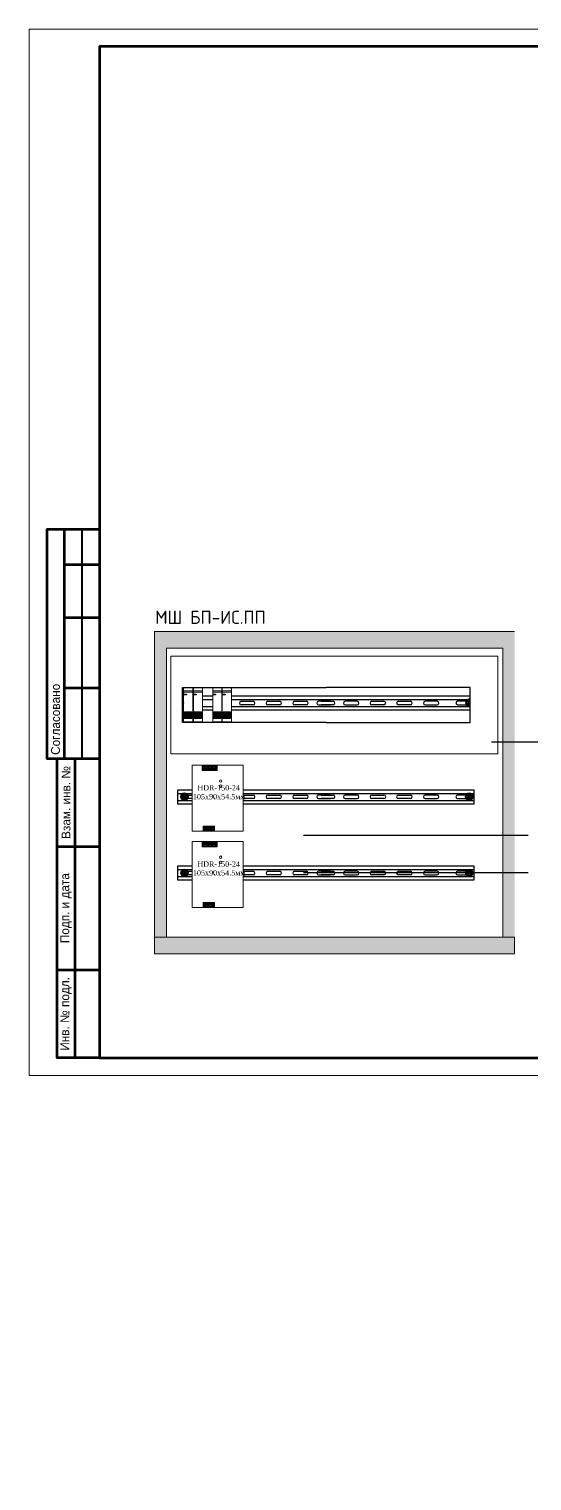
# Model space of a CAD drawing. Header units: millimetres. Extents: x -695119 to 412940, y -249585 to 622758.
# Drawn here: x -495109 to -480843, y 53865 to 95072 of the extents above; entities that cross this region are included whole.
import ezdxf
from ezdxf.enums import TextEntityAlignment as Align

# ---------------------------------------------------------------- set-up
doc = ezdxf.new("R2010")
doc.units = ezdxf.units.MM
doc.layers.add('(АР) Текст', color=7, linetype='Continuous', lineweight=25)
doc.layers.add('__ФОРМАТ', color=7, linetype='Continuous', lineweight=40)
doc.layers.add('Границы листа', color=7, linetype='Continuous', lineweight=0, plot=False)
doc.styles.add('GOST-2.304_Type-B_italic', font='')
doc.styles.add('Mipgost_5', font='', dxfattribs={"height": 250})
doc.styles.get("Standard").update_dxf_attribs({"font": ''})
doc.styles.get('GOST-2.304_Type-B_italic').set_extended_font_data('GOST type B')
doc.styles.get('Mipgost_5').set_extended_font_data('Mipgost')
doc.styles.get('Standard').set_extended_font_data('GOST type B')

# ---------------------------------------------------------------- blocks, each defined once
blk = doc.blocks.new('*U12')
for p, q in [((5, 155), (5, 90)), ((15, 155), (15, 90))]:
    blk.add_line(p, q)
at = {"lineweight": -2}
for p, q in [((10, 155), (10, 90)), ((10, 145), (20, 145)), ((10, 130), (20, 130)), ((10, 110), (20, 110)), ((13, 90), (13, 5)), ((8, 65), (20, 65)), ((8, 30), (20, 30))]:
    blk.add_line(p, q, dxfattribs=at)
blk.add_lwpolyline([(20, 5), (415, 5), (415, 292), (20, 292)], close=True, dxfattribs=at)
for points in [[(20, 155), (5, 155), (5, 90), (8, 90)], [(20, 5), (8, 5), (8, 90), (20, 90)]]:
    blk.add_lwpolyline(points, dxfattribs=at)
at = {"layer": 'Границы листа'}
blk.add_lwpolyline([(420, 0), (0, 0), (0, 297), (420, 297)], close=True, dxfattribs=at)
at = {"lineweight": 30, "style": 'Mipgost_5'}
blk.add_text('Согласовано', height=2.5, rotation=90, dxfattribs=at).set_placement((7.5, 91), align=Align.MIDDLE_LEFT)
for s, p in [('Взам. инв. №', (10.5, 77.5)), ('Подп. и дата', (10.5, 47.5)), ('Инв. № подл.', (10.5, 17.5))]:
    blk.add_text(s, height=2.5, rotation=90, dxfattribs=at).set_placement(p, align=Align.MIDDLE)
at = {"lineweight": 13, "oblique": 10, "flags": 8}
blk.add_attdef('ФОРМАТ', (380.94, 1.12), '', height=3, dxfattribs=at)

msp = doc.modelspace()

# ---------------------------------------------------------------- hatches: boundary and pattern name
at = {"lineweight": 0, "true_color": 0xc7c8ca}
h = msp.add_hatch(color=9, dxfattribs=at)
h.dxf.hatch_style = 1
h.paths.add_polyline_path([(-491549.468, 70254.534), (-491212.534, 70254.534), (-491212.534, 77496.723), (-481665.797, 77496.723), (-481665.797, 69302.754), (-481335.518, 69302.754), (-481335.518, 77970.909), (-491549.468, 77970.909)])
h.paths.add_polyline_path([(-491212.534, 70254.534), (-491549.468, 70254.534), (-491549.468, 69814.077), (-491212.534, 69814.077)], flags=17)
h.paths.add_polyline_path([(-491212.534, 69814.077), (-491549.468, 69814.077), (-491549.468, 69302.754), (-491212.534, 69302.754)], flags=17)
h.paths.add_polyline_path([(-481335.518, 68829.712), (-481335.518, 69302.754), (-491549.468, 69302.754), (-491549.468, 68829.712)])
h.paths.add_polyline_path([(-466702.069, 78000.672), (-463359.044, 78000.672), (-463359.044, 78781.368), (-466702.069, 78781.368)], flags=9)
h.paths.add_polyline_path([(-491666.76, 77985.16), (-488610.229, 77985.16), (-488610.229, 78765.856), (-491666.76, 78765.856)], flags=9)
h.paths.add_polyline_path([(-465548.911, 53865.254), (-463385.627, 53865.254), (-463385.627, 54645.95), (-465548.911, 54645.95)], flags=9)
h.paths.add_polyline_path([(-465548.911, 54440.017), (-463385.627, 54440.017), (-463385.627, 55220.713), (-465548.911, 55220.713)], flags=9)
h.paths.add_polyline_path([(-477384.787, 65145.67), (-476386.219, 65145.67), (-476386.219, 66286.891), (-477384.787, 66286.891)], flags=9)
h.paths.add_polyline_path([(-477361.012, 64218.897), (-476409.994, 64218.897), (-476409.994, 65360.119), (-477361.012, 65360.119)], flags=9)
h.paths.add_polyline_path([(-477361.012, 63299.079), (-476409.994, 63299.079), (-476409.994, 64440.3), (-477361.012, 64440.3)], flags=9)
h.paths.add_polyline_path([(-477313.461, 62372.306), (-476457.545, 62372.306), (-476457.545, 63513.527), (-477313.461, 63513.527)], flags=9)
h.paths.add_polyline_path([(-477479.889, 76273.897), (-476291.117, 76273.897), (-476291.117, 77415.118), (-477479.889, 77415.118)], flags=9)
h.paths.add_polyline_path([(-477479.889, 75347.124), (-476291.117, 75347.124), (-476291.117, 76488.345), (-477479.889, 76488.345)], flags=9)
h.paths.add_polyline_path([(-477503.665, 74420.351), (-476267.342, 74420.351), (-476267.342, 75561.572), (-477503.665, 75561.572)], flags=9)
h.paths.add_polyline_path([(-477479.889, 73493.579), (-476291.117, 73493.579), (-476291.117, 74634.8), (-477479.889, 74634.8)], flags=9)
h.paths.add_polyline_path([(-477479.889, 72566.806), (-476291.117, 72566.806), (-476291.117, 73708.027), (-477479.889, 73708.027)], flags=9)
h.paths.add_polyline_path([(-477432.338, 71640.033), (-476338.668, 71640.033), (-476338.668, 72781.254), (-477432.338, 72781.254)], flags=9)
h.paths.add_polyline_path([(-477479.889, 70713.26), (-476291.117, 70713.26), (-476291.117, 71854.481), (-477479.889, 71854.481)], flags=9)
h.paths.add_polyline_path([(-477361.012, 69779.534), (-476409.994, 69779.534), (-476409.994, 70920.755), (-477361.012, 70920.755)], flags=9)
h.paths.add_polyline_path([(-477361.012, 68852.761), (-476409.994, 68852.761), (-476409.994, 69993.982), (-477361.012, 69993.982)], flags=9)
h.paths.add_polyline_path([(-477361.012, 67925.988), (-476409.994, 67925.988), (-476409.994, 69067.209), (-477361.012, 69067.209)], flags=9)
h.paths.add_polyline_path([(-477361.012, 67006.17), (-476409.994, 67006.17), (-476409.994, 68147.391), (-477361.012, 68147.391)], flags=9)
h.paths.add_polyline_path([(-477361.012, 66079.397), (-476409.994, 66079.397), (-476409.994, 67220.618), (-477361.012, 67220.618)], flags=9)
h.paths.add_polyline_path([(-477856.003, 56426.868), (-473626.126, 56426.868), (-473626.126, 57832.564), (-477856.003, 57832.564)], flags=9)
h.paths.add_polyline_path([(-469622.458, 56548.271), (-465323.515, 56548.271), (-465323.515, 57328.967), (-469622.458, 57328.967)], flags=9)
h.paths.add_polyline_path([(-469798.553, 58423.119), (-467907.95, 58423.119), (-467907.95, 59203.815), (-469798.553, 59203.815)], flags=9)
h.paths.add_polyline_path([(-471474.657, 56003.07), (-468981.649, 56003.07), (-468981.649, 57411.068), (-471474.657, 57411.068)], flags=9)
h.paths.add_polyline_path([(-477170.003, 54080.527), (-473063.676, 54080.527), (-473063.676, 55486.223), (-477170.003, 55486.223)], flags=9)
h.paths.add_polyline_path([(-474545.99, 55773.793), (-472867.865, 55773.793), (-472867.865, 56420.668), (-474545.99, 56420.668)], flags=9)
h.paths.add_polyline_path([(-477881.605, 55773.793), (-476278.48, 55773.793), (-476278.48, 56420.668), (-477881.605, 56420.668)], flags=9)
h.paths.add_polyline_path([(-468262.873, 54487.561), (-467072.133, 54487.561), (-467072.133, 55268.257), (-468262.873, 55268.257)], flags=9)
h.paths.add_polyline_path([(-478315.442, 59185.074), (-472293.444, 59185.074), (-472293.444, 59965.77), (-478315.442, 59965.77)], flags=9)
at = {"lineweight": 15, "true_color": 0xf8d731}
h = msp.add_hatch(color=40, dxfattribs=at)
h.dxf.hatch_style = 1
h.paths.add_polyline_path([(-490500.925, 75678.835), (-490690.547, 75678.835), (-490690.547, 75560.641), (-490500.925, 75560.606)])
h.paths.add_polyline_path([(-490224.421, 75678.835), (-490414.042, 75678.835), (-490414.042, 75560.591), (-490224.421, 75560.556)])
h.paths.add_polyline_path([(-490224.412, 75560.556), (-490690.523, 75560.641), (-490690.547, 75541.493), (-490690.547, 75522.345), (-490224.46, 75522.26)])
h = msp.add_hatch(color=40, dxfattribs=at)
h.dxf.hatch_style = 1
h.paths.add_polyline_path([(-489664.319, 75691.041), (-489675.193, 75691.041), (-489675.193, 75678.835), (-489864.814, 75678.835), (-489864.814, 75521.595), (-489864.814, 75508.318), (-489664.319, 75508.318)], flags=17)
h.paths.add_polyline_path([(-489675.943, 75560.641), (-489675.991, 75522.345), (-489863.419, 75522.345), (-489863.371, 75560.641)], flags=0)
h.paths.add_polyline_path([(-489664.319, 75691.041), (-489675.193, 75691.041), (-489675.193, 75678.835), (-489864.814, 75678.835), (-489864.814, 75521.595), (-489864.814, 75520.845), (-489864.814, 75508.318), (-489664.319, 75508.318)], flags=17)
h = msp.add_hatch(color=40, dxfattribs=at)
h.dxf.hatch_style = 1
h.paths.add_polyline_path([(-489664.319, 75691.041), (-489675.193, 75691.041), (-489675.193, 75678.835), (-489864.814, 75678.835), (-489864.814, 75521.595), (-489864.814, 75508.318), (-489664.319, 75508.318)], flags=17)
h.paths.add_polyline_path([(-489675.943, 75560.641), (-489675.991, 75522.345), (-489863.419, 75522.345), (-489863.371, 75560.641)], flags=0)
h.paths.add_polyline_path([(-489664.319, 75691.041), (-489675.193, 75691.041), (-489675.193, 75678.835), (-489864.814, 75678.835), (-489864.814, 75521.595), (-489864.814, 75520.845), (-489864.814, 75508.318), (-489664.319, 75508.318)], flags=17)
h = msp.add_hatch(color=40, dxfattribs=at)
h.dxf.hatch_style = 1
h.paths.add_polyline_path([(-489675.193, 75678.835), (-489864.814, 75678.835), (-489864.814, 75520.845), (-489675.193, 75520.845)])
h.paths.add_polyline_path([(-489675.943, 75560.641), (-489675.991, 75522.345), (-489863.419, 75522.345), (-489863.371, 75560.641)], flags=0)
h.paths.add_polyline_path([(-489675.943, 75560.641), (-489863.371, 75560.641), (-489863.419, 75522.345), (-489675.991, 75522.345)], flags=16)
h = msp.add_hatch(color=40, dxfattribs=at)
h.dxf.hatch_style = 1
h.paths.add_polyline_path([(-489864.814, 75678.835), (-489864.814, 75520.845), (-489675.193, 75520.845), (-489675.193, 75678.835)])
h.paths.add_polyline_path([(-489675.943, 75560.641), (-489675.991, 75522.345), (-489863.419, 75522.345), (-489863.371, 75560.641)], flags=0)
h.paths.add_polyline_path([(-489863.419, 75522.345), (-489675.991, 75522.345), (-489675.943, 75560.641), (-489863.371, 75560.641)], flags=16)
h = msp.add_hatch(color=40, dxfattribs=at)
h.dxf.hatch_style = 1
h.paths.add_polyline_path([(-489675.943, 75560.641), (-489863.371, 75560.641), (-489863.419, 75522.345), (-489675.991, 75522.345)])
h.paths.add_polyline_path([(-489405.348, 75560.641), (-489592.79, 75560.641), (-489592.837, 75522.345), (-489405.396, 75522.345)])
h = msp.add_hatch(color=40, dxfattribs=at)
h.dxf.hatch_style = 1
h.paths.add_polyline_path([(-489675.991, 75522.345), (-489675.943, 75560.641), (-489863.371, 75560.641), (-489863.419, 75522.345)])
h.paths.add_polyline_path([(-489592.837, 75522.345), (-489405.396, 75522.345), (-489405.348, 75560.641), (-489592.79, 75560.641)])
h = msp.add_hatch(color=40, dxfattribs=at)
h.dxf.hatch_style = 1
h.paths.add_polyline_path([(-489404.562, 75678.835), (-489594.183, 75678.835), (-489594.183, 75522.345), (-489594.183, 75520.845), (-489404.562, 75520.845)])
h.paths.add_polyline_path([(-489405.348, 75560.641), (-489405.396, 75522.345), (-489592.837, 75522.345), (-489592.79, 75560.641)], flags=0)
h.paths.add_polyline_path([(-489405.348, 75560.641), (-489592.79, 75560.641), (-489592.837, 75522.345), (-489405.396, 75522.345)], flags=16)
h = msp.add_hatch(color=40, dxfattribs=at)
h.dxf.hatch_style = 1
h.paths.add_polyline_path([(-489404.562, 75678.835), (-489594.183, 75678.835), (-489594.183, 75522.345), (-489594.183, 75520.845), (-489404.562, 75520.845)])
h.paths.add_polyline_path([(-489405.348, 75560.641), (-489405.396, 75522.345), (-489592.837, 75522.345), (-489592.79, 75560.641)], flags=0)
h.paths.add_polyline_path([(-489405.348, 75560.641), (-489592.79, 75560.641), (-489592.837, 75522.345), (-489405.396, 75522.345)], flags=16)

# ---------------------------------------------------------------- linework, layer by layer
at = {"layer": '(АР) Текст', "color": 7, "lineweight": 15}
for p, q in [((-491549.468, 77970.909), (-491549.468, 69302.754)), ((-491549.468, 77970.909), (-481335.518, 77970.909)), ((-491212.534, 77496.723), (-491212.534, 69302.754)), ((-491212.534, 77496.723), (-481665.797, 77496.723)), ((-481665.797, 69302.754), (-481665.797, 77496.723))]:
    msp.add_line(p, q, dxfattribs=at)
at = {"layer": '(АР) Текст', "color": 7}
for p, q in [((-490756.102, 76145.781), (-490724.952, 76145.781)), ((-490756.102, 76042.557), (-490724.952, 76042.557)), ((-490756.102, 75842.428), (-490724.952, 75842.428)), ((-490724.952, 75964.485), (-490752.083, 75991.616)), ((-490724.952, 75933.954), (-490752.083, 75906.822)), ((-490744.079, 75999.621), (-490724.952, 75980.494)), ((-490724.952, 75917.945), (-490744.079, 75898.818)), ((-490701.667, 75957.239), (-490701.682, 75957.224)), ((-490701.681, 75941.215), (-490701.682, 75941.215)), ((-490693.677, 75949.219), (-490693.677, 75949.219)), ((-490693.677, 75949.219), (-490693.677, 75949.219)), ((-490463.325, 76145.781), (-490448.448, 76145.781)), ((-490463.325, 76042.557), (-490448.448, 76042.557)), ((-490463.325, 75995.593), (-490448.448, 75995.593)), ((-490448.448, 75894.798), (-490463.325, 75894.798)), ((-490463.325, 75842.428), (-490448.448, 75842.428)), ((-490186.821, 76145.781), (-489899.219, 76145.781)), ((-490186.821, 76042.557), (-489899.219, 76042.557)), ((-490186.821, 75842.428), (-489899.219, 75842.428)), ((-489637.593, 76145.781), (-489628.588, 76145.781)), ((-489637.593, 76042.557), (-489628.588, 76042.557)), ((-489637.593, 75994.029), (-489628.588, 75994.029)), ((-489628.588, 75893.234), (-489637.593, 75893.234)), ((-489637.593, 75842.428), (-489628.588, 75842.428)), ((-489366.962, 76145.781), (-482597.122, 76145.781)), ((-489366.962, 76042.557), (-482597.122, 76042.557)), ((-489366.962, 75842.428), (-482597.122, 75842.428)), ((-489094.184, 75994.029), (-488749.282, 75994.029)), ((-488749.282, 75893.234), (-489094.184, 75893.234)), ((-488338.184, 75994.029), (-487993.282, 75994.029)), ((-487993.282, 75893.234), (-488338.184, 75893.234)), ((-487582.184, 75994.029), (-487237.282, 75994.029)), ((-487237.282, 75893.234), (-487582.184, 75893.234)), ((-486554.924, 75994.029), (-486899.826, 75994.029)), ((-486899.826, 75893.234), (-486554.924, 75893.234)), ((-486826.184, 75994.029), (-486481.282, 75994.029)), ((-486481.282, 75893.234), (-486826.184, 75893.234)), ((-485798.924, 75994.029), (-486143.826, 75994.029)), ((-486143.826, 75893.234), (-485798.924, 75893.234)), ((-485387.826, 75994.029), (-485042.924, 75994.029)), ((-485042.924, 75893.234), (-485387.826, 75893.234)), ((-484631.826, 75994.029), (-484286.924, 75994.029)), ((-484286.924, 75893.234), (-484631.826, 75893.234)), ((-483530.924, 75994.029), (-483875.826, 75994.029)), ((-483875.826, 75893.234), (-483530.924, 75893.234)), ((-482607.543, 75995.593), (-482952.445, 75995.593)), ((-482952.445, 75894.798), (-482607.543, 75894.798)), ((-482630.271, 75949.219), (-482672.668, 75991.616)), ((-482630.271, 75949.219), (-482672.668, 75906.822)), ((-482664.664, 75999.621), (-482622.267, 75957.224)), ((-482622.267, 75941.215), (-482664.664, 75898.818)), ((-482597.122, 75982.368), (-482622.267, 75957.224)), ((-482597.122, 75916.071), (-482622.267, 75941.215)), ((-482597.122, 75966.36), (-482614.263, 75949.219)), ((-482614.263, 75949.219), (-482597.122, 75932.079)), ((-490889, 75739.204), (-490889, 75739.271)), ((-490724.952, 75739.204), (-490756.102, 75739.204)), ((-490448.448, 75739.204), (-490463.325, 75739.204)), ((-489899.219, 75739.204), (-490186.821, 75739.204)), ((-489628.588, 75739.204), (-489637.593, 75739.204)), ((-482597.122, 75739.204), (-489366.962, 75739.204)), ((-482492.108, 75739.229), (-482492.108, 75739.204)), ((-481992.953, 74842.481), (-478875.599, 74842.481)), ((-490889, 73076.87), (-490889, 73483.446)), ((-490889, 73483.446), (-490481.756, 73483.446)), ((-490889, 73380.223), (-490481.756, 73380.223)), ((-489038.812, 73483.446), (-482492.108, 73483.446)), ((-489038.812, 73380.223), (-482492.108, 73380.223)), ((-482492.108, 73483.446), (-482492.108, 73076.87)), ((-490889, 73180.093), (-490481.756, 73180.093)), ((-490481.756, 73076.87), (-490889, 73076.87)), ((-490709.686, 73286.885), (-490752.083, 73329.282)), ((-490709.686, 73286.885), (-490752.083, 73244.488)), ((-490744.079, 73337.286), (-490701.682, 73294.889)), ((-490701.682, 73278.881), (-490744.079, 73236.484)), ((-490719.931, 73333.258), (-490481.756, 73333.258)), ((-490481.756, 73232.464), (-490719.931, 73232.464)), ((-490659.285, 73337.286), (-490701.682, 73294.889)), ((-490659.285, 73236.484), (-490701.682, 73278.881)), ((-490651.28, 73329.282), (-490693.677, 73286.885)), ((-490693.677, 73286.885), (-490651.28, 73244.488)), ((-489842.455, 73230.9), (-489850.184, 73230.9)), ((-489726.284, 73331.694), (-489723.528, 73331.694)), ((-489038.812, 73331.694), (-488749.282, 73331.694)), ((-488749.282, 73230.9), (-489038.812, 73230.9)), ((-489038.812, 73180.093), (-482492.108, 73180.093)), ((-482492.108, 73076.87), (-489038.812, 73076.87)), ((-488338.184, 73331.694), (-487993.282, 73331.694)), ((-487993.282, 73230.9), (-488338.184, 73230.9)), ((-487582.184, 73331.694), (-487237.282, 73331.694)), ((-487237.282, 73230.9), (-487582.184, 73230.9)), ((-486554.924, 73331.694), (-486899.826, 73331.694)), ((-486899.826, 73230.9), (-486554.924, 73230.9)), ((-486826.184, 73331.694), (-486481.282, 73331.694)), ((-486481.282, 73230.9), (-486826.184, 73230.9)), ((-485798.924, 73331.694), (-486143.826, 73331.694)), ((-486143.826, 73230.9), (-485798.924, 73230.9)), ((-485387.826, 73331.694), (-485042.924, 73331.694)), ((-485042.924, 73230.9), (-485387.826, 73230.9)), ((-484631.826, 73331.694), (-484286.924, 73331.694)), ((-484286.924, 73230.9), (-484631.826, 73230.9)), ((-483530.924, 73331.694), (-483875.826, 73331.694)), ((-483875.826, 73230.9), (-483530.924, 73230.9)), ((-482607.543, 73333.258), (-482952.445, 73333.258)), ((-482952.445, 73232.464), (-482607.543, 73232.464)), ((-482630.271, 73286.885), (-482672.668, 73329.282)), ((-482630.271, 73286.885), (-482672.668, 73244.488)), ((-482664.664, 73337.286), (-482622.267, 73294.889)), ((-482622.267, 73278.881), (-482664.664, 73236.484)), ((-482579.87, 73337.286), (-482622.267, 73294.889)), ((-482579.87, 73236.484), (-482622.267, 73278.881)), ((-482571.866, 73329.282), (-482614.263, 73286.885)), ((-482614.263, 73286.885), (-482571.866, 73244.488)), ((-490889, 70913.193), (-490889, 71319.769)), ((-490889, 71319.769), (-490481.756, 71319.769)), ((-489038.812, 71319.769), (-482492.108, 71319.769)), ((-482492.108, 71319.769), (-482492.108, 70913.193)), ((-490889, 71216.546), (-490481.756, 71216.546)), ((-490889, 71016.417), (-490481.756, 71016.417)), ((-490481.756, 70913.193), (-490889, 70913.193)), ((-490709.686, 71123.208), (-490752.083, 71165.605)), ((-490709.686, 71123.208), (-490752.083, 71080.811)), ((-490744.079, 71173.609), (-490701.682, 71131.212)), ((-490701.682, 71115.204), (-490744.079, 71072.807)), ((-490719.931, 71169.581), (-490481.756, 71169.581)), ((-490481.756, 71068.787), (-490719.931, 71068.787)), ((-490659.285, 71173.609), (-490701.682, 71131.212)), ((-490659.285, 71072.807), (-490701.682, 71115.204)), ((-490651.28, 71165.605), (-490693.677, 71123.208)), ((-490693.677, 71123.208), (-490651.28, 71080.811)), ((-489842.455, 71067.223), (-489850.184, 71067.223)), ((-489726.284, 71168.017), (-489723.528, 71168.017)), ((-489038.812, 71216.546), (-482492.108, 71216.546)), ((-489038.812, 71168.017), (-488749.282, 71168.017)), ((-488749.282, 71067.223), (-489038.812, 71067.223)), ((-489038.812, 71016.417), (-482492.108, 71016.417)), ((-482492.108, 70913.193), (-489038.812, 70913.193)), ((-488338.184, 71168.017), (-487993.282, 71168.017)), ((-487993.282, 71067.223), (-488338.184, 71067.223)), ((-487582.184, 71168.017), (-487237.282, 71168.017)), ((-487237.282, 71067.223), (-487582.184, 71067.223)), ((-486554.924, 71168.017), (-486899.826, 71168.017)), ((-486899.826, 71067.223), (-486554.924, 71067.223)), ((-486826.184, 71168.017), (-486481.282, 71168.017)), ((-486481.282, 71067.223), (-486826.184, 71067.223)), ((-485798.924, 71168.017), (-486143.826, 71168.017)), ((-486143.826, 71067.223), (-485798.924, 71067.223)), ((-485387.826, 71168.017), (-485042.924, 71168.017)), ((-485042.924, 71067.223), (-485387.826, 71067.223)), ((-484631.826, 71168.017), (-484286.924, 71168.017)), ((-484286.924, 71067.223), (-484631.826, 71067.223)), ((-483530.924, 71168.017), (-483875.826, 71168.017)), ((-483875.826, 71067.223), (-483530.924, 71067.223)), ((-482607.543, 71169.581), (-482952.445, 71169.581)), ((-482952.445, 71068.787), (-482607.543, 71068.787)), ((-482630.271, 71123.208), (-482672.668, 71165.605)), ((-482630.271, 71123.208), (-482672.668, 71080.811)), ((-482664.664, 71173.609), (-482622.267, 71131.212)), ((-482622.267, 71115.204), (-482664.664, 71072.807)), ((-482579.87, 71173.609), (-482622.267, 71131.212)), ((-482579.87, 71072.807), (-482622.267, 71115.204)), ((-482571.866, 71165.605), (-482614.263, 71123.208)), ((-482614.263, 71123.208), (-482571.866, 71080.811))]:
    msp.add_line(p, q, dxfattribs=at)
at = {"layer": '(АР) Текст', "color": 7, "lineweight": 15}
for points in [[(-491084.237, 77274.893), (-481810.738, 77274.893), (-481810.738, 74505.393), (-491084.237, 74505.393)], [(-490756.102, 76383.018), (-482597.122, 76383.018), (-482597.122, 75386.972), (-490756.102, 75386.972)], [(-481335.518, 69302.754), (-491549.468, 69302.754), (-491549.468, 68829.712), (-481335.518, 68829.712)]]:
    msp.add_lwpolyline(points, close=True, dxfattribs=at)
at = {"layer": '(АР) Текст', "color": 7}
for points in [[(-486676.612, 75386.972), (-490756.102, 75386.972), (-490756.102, 76383.018), (-486676.612, 76383.018)], [(-486676.612, 75386.972), (-482597.122, 75386.972), (-482597.122, 76383.018), (-486676.612, 76383.018)], [(-480945.647, 72181.082), (-487327.397, 72181.082)], [(-480945.647, 71128.325), (-487327.397, 71128.325)]]:
    msp.add_lwpolyline(points, dxfattribs=at)
for centre, radius in [((-490701.682, 73286.885), 104.304), ((-490701.682, 73286.885), 88.668), ((-490701.682, 73286.885), 65.862), ((-482622.267, 73286.885), 104.304), ((-482622.267, 73286.885), 88.668), ((-482622.267, 73286.885), 65.862), ((-490701.682, 71123.208), 104.304), ((-490701.682, 71123.208), 88.668), ((-490701.682, 71123.208), 65.862), ((-482622.267, 71123.208), 104.304), ((-482622.267, 71123.208), 88.668), ((-482622.267, 71123.208), 65.862)]:
    msp.add_circle(centre, radius, dxfattribs=at)
for centre, radius, start, end in [((-490701.682, 75949.219), 104.304, 102.8911247, 121.4498255), ((-490701.682, 75949.219), 88.668, 105.2148764, 127.8615684), ((-490701.682, 75949.219), 65.862, 110.6903221, 145.719079), ((-490717.235, 75945.195), 50.469, 98.7949914, 140.364741), ((-490717.235, 75945.195), 50.469, 219.635259, 261.2050086), ((-490701.682, 75949.219), 65.862, 214.280921, 249.3096779), ((-490701.682, 75949.219), 88.668, 232.1384316, 254.7851236), ((-490701.682, 75949.219), 104.304, 238.5501745, 257.1088753), ((-490377.725, 75945.195), 50.469, 0.0856781, 0.1126524), ((-489847.488, 75943.631), 50.469, 180.1342383, 180.1343038), ((-489507.978, 75943.631), 50.469, 266.9378614, 266.9379437), ((-489091.488, 75943.631), 50.469, 93.0621386, 273.0621386), ((-488751.978, 75943.631), 50.469, 266.9378614, 86.9378614), ((-488335.488, 75943.631), 50.469, 93.0621386, 273.0621386), ((-487995.978, 75943.631), 50.469, 266.9378614, 86.9378614), ((-487579.488, 75943.631), 50.469, 93.0621386, 273.0621386), ((-487239.978, 75943.631), 50.469, 266.9378614, 86.9378614), ((-486897.13, 75943.631), 50.469, 93.0621386, 273.0621386), ((-486483.978, 75943.631), 50.469, 266.9378614, 86.9378614), ((-486141.13, 75943.631), 50.469, 93.0621386, 273.0621386), ((-485801.62, 75943.631), 50.469, 266.9378614, 86.9378614), ((-485385.13, 75943.631), 50.469, 93.0621386, 273.0621386), ((-485042.924, 75943.631), 50.397, 270, 90), ((-484631.826, 75943.631), 50.397, 90, 270), ((-484289.62, 75943.631), 50.469, 266.9378614, 86.9378614), ((-483873.13, 75943.631), 50.469, 93.0621386, 273.0621386), ((-483533.62, 75943.631), 50.469, 266.9378614, 86.9378614), ((-482949.749, 75945.195), 50.469, 93.0621386, 273.0621386), ((-482622.267, 75949.219), 104.304, 76.0502941, 283.9497059), ((-482622.267, 75949.219), 88.668, 73.526035, 286.473965), ((-482622.267, 75949.219), 65.862, 67.5562014, 292.4437986), ((-482610.239, 75945.195), 50.469, 266.9378614, 285.0635319), ((-482610.239, 75945.195), 50.469, 74.9364681, 86.9378614), ((-490717.235, 73282.861), 50.469, 93.0621386, 273.0621386), ((-490377.725, 73282.861), 50.469, 328.3668908, 343.2489769), ((-489847.488, 73281.297), 50.469, 147.4533966, 156.4550008), ((-489507.978, 73281.297), 50.469, 37.1236855, 40.0504197), ((-489091.488, 73281.297), 50.469, 209.5701196, 222.1883526), ((-488751.978, 73281.297), 50.469, 266.9378614, 86.9378614), ((-488335.488, 73281.297), 50.469, 93.0621386, 273.0621386), ((-487995.978, 73281.297), 50.469, 266.9378614, 86.9378614), ((-487579.488, 73281.297), 50.469, 93.0621386, 273.0621386), ((-487239.978, 73281.297), 50.469, 266.9378614, 86.9378614), ((-486897.13, 73281.297), 50.469, 93.0621386, 273.0621386), ((-486483.978, 73281.297), 50.469, 266.9378614, 86.9378614), ((-486141.13, 73281.297), 50.469, 93.0621386, 273.0621386), ((-485801.62, 73281.297), 50.469, 266.9378614, 86.9378614), ((-485385.13, 73281.297), 50.469, 93.0621386, 273.0621386), ((-485042.924, 73281.297), 50.397, 270, 90), ((-484631.826, 73281.297), 50.397, 90, 270), ((-484289.62, 73281.297), 50.469, 266.9378614, 86.9378614), ((-483873.13, 73281.297), 50.469, 93.0621386, 273.0621386), ((-483533.62, 73281.297), 50.469, 266.9378614, 86.9378614), ((-482949.749, 73282.861), 50.469, 93.0621386, 273.0621386), ((-482610.239, 73282.861), 50.469, 266.9378614, 86.9378614), ((-490717.235, 71119.184), 50.469, 93.0621386, 273.0621386), ((-490377.725, 71119.184), 50.469, 328.3668908, 343.2489769), ((-489847.488, 71117.62), 50.469, 147.4533966, 156.4550008), ((-489507.978, 71117.62), 50.469, 37.1236855, 40.0504197), ((-489091.488, 71117.62), 50.469, 209.5701196, 222.1883526), ((-488751.978, 71117.62), 50.469, 266.9378614, 86.9378614), ((-488335.488, 71117.62), 50.469, 93.0621386, 273.0621386), ((-487995.978, 71117.62), 50.469, 266.9378614, 86.9378614), ((-487579.488, 71117.62), 50.469, 93.0621386, 273.0621386), ((-487239.978, 71117.62), 50.469, 266.9378614, 86.9378614), ((-486897.13, 71117.62), 50.469, 93.0621386, 273.0621386), ((-486483.978, 71117.62), 50.469, 266.9378614, 86.9378614), ((-486141.13, 71117.62), 50.469, 93.0621386, 273.0621386), ((-485801.62, 71117.62), 50.469, 266.9378614, 86.9378614), ((-485385.13, 71117.62), 50.469, 93.0621386, 273.0621386), ((-485042.924, 71117.62), 50.397, 270, 90), ((-484631.826, 71117.62), 50.397, 90, 270), ((-484289.62, 71117.62), 50.469, 266.9378614, 86.9378614), ((-483873.13, 71117.62), 50.469, 93.0621386, 273.0621386), ((-483533.62, 71117.62), 50.469, 266.9378614, 86.9378614), ((-482949.749, 71119.184), 50.469, 93.0621386, 273.0621386), ((-482610.239, 71119.184), 50.469, 266.9378614, 86.9378614)]:
    msp.add_arc(centre, radius, start, end, dxfattribs=at)
at = {"color": 0, "lineweight": 5}
for p, q in [((-490724.952, 76370.641), (-490463.325, 76370.641)), ((-490724.952, 75409.216), (-490724.952, 76370.641)), ((-490724.952, 76370.641), (-490463.325, 76370.641)), ((-490724.952, 75409.216), (-490724.952, 76370.641)), ((-490724.952, 76370.641), (-490463.325, 76370.641)), ((-490724.952, 75409.216), (-490724.952, 76370.641)), ((-490724.952, 76294.091), (-490463.325, 76294.091)), ((-490724.952, 76255.832), (-490724.952, 76294.091)), ((-490724.952, 76294.091), (-490463.325, 76294.091)), ((-490724.952, 76255.832), (-490724.952, 76294.091)), ((-490724.952, 76294.091), (-490463.325, 76294.091)), ((-490724.952, 76255.832), (-490724.952, 76294.091)), ((-490463.325, 76255.832), (-490724.952, 76255.832)), ((-490463.325, 76255.832), (-490724.952, 76255.832)), ((-490463.325, 76255.832), (-490724.952, 76255.832)), ((-490463.325, 76370.641), (-490463.325, 75409.216)), ((-490463.325, 76370.641), (-490463.325, 75560.641)), ((-490463.325, 76370.641), (-490463.325, 75560.641)), ((-490463.325, 76294.091), (-490463.325, 76255.832)), ((-490463.325, 76294.091), (-490463.325, 76255.832)), ((-490463.325, 76294.091), (-490463.325, 76255.832)), ((-490448.448, 76370.641), (-490186.821, 76370.641)), ((-490448.448, 75409.216), (-490448.448, 76370.641)), ((-490448.448, 76370.641), (-490186.821, 76370.641)), ((-490448.448, 75560.641), (-490448.448, 76370.641)), ((-490448.448, 76370.641), (-490186.821, 76370.641)), ((-490448.448, 75560.641), (-490448.448, 76370.641)), ((-490448.448, 76294.091), (-490186.821, 76294.091)), ((-490448.448, 76255.832), (-490448.448, 76294.091)), ((-490448.448, 76294.091), (-490186.821, 76294.091)), ((-490448.448, 76255.832), (-490448.448, 76294.091)), ((-490448.448, 76294.091), (-490186.821, 76294.091)), ((-490448.448, 76255.832), (-490448.448, 76294.091)), ((-490186.821, 76255.832), (-490448.448, 76255.832)), ((-490186.821, 76255.832), (-490448.448, 76255.832)), ((-490186.821, 76255.832), (-490448.448, 76255.832)), ((-490186.821, 76370.641), (-490186.821, 75409.216)), ((-490186.821, 76370.641), (-490186.821, 75560.641)), ((-490186.821, 76370.641), (-490186.821, 75560.641)), ((-490186.821, 76294.091), (-490186.821, 76255.832)), ((-490186.821, 76294.091), (-490186.821, 76255.832)), ((-490186.821, 76294.091), (-490186.821, 76255.832)), ((-489899.219, 76370.641), (-489637.593, 76370.641)), ((-489899.219, 75522.345), (-489899.219, 76370.641)), ((-489899.219, 76370.641), (-489637.593, 76370.641)), ((-489899.219, 75522.345), (-489899.219, 76370.641)), ((-489899.219, 76294.091), (-489637.593, 76294.091)), ((-489899.219, 76255.832), (-489899.219, 76294.091)), ((-489899.219, 76294.091), (-489637.593, 76294.091)), ((-489899.219, 76255.832), (-489899.219, 76294.091)), ((-489637.593, 76255.832), (-489899.219, 76255.832)), ((-489637.593, 76255.832), (-489899.219, 76255.832)), ((-489637.593, 76370.641), (-489637.593, 75409.216)), ((-489637.593, 76370.641), (-489637.593, 75409.216)), ((-489637.593, 76294.091), (-489637.593, 76255.832)), ((-489637.593, 76294.091), (-489637.593, 76255.832)), ((-489628.588, 76370.641), (-489366.962, 76370.641)), ((-489628.588, 75522.345), (-489628.588, 76370.641)), ((-489628.588, 76370.641), (-489366.962, 76370.641)), ((-489628.588, 75522.345), (-489628.588, 76370.641)), ((-489628.588, 76294.091), (-489366.962, 76294.091)), ((-489628.588, 76255.832), (-489628.588, 76294.091)), ((-489628.588, 76294.091), (-489366.962, 76294.091)), ((-489628.588, 76255.832), (-489628.588, 76294.091)), ((-489366.962, 76255.832), (-489628.588, 76255.832)), ((-489366.962, 76255.832), (-489628.588, 76255.832)), ((-489366.962, 76370.641), (-489366.962, 75409.216)), ((-489366.962, 76370.641), (-489366.962, 75409.216)), ((-489366.962, 76294.091), (-489366.962, 76255.832)), ((-489366.962, 76294.091), (-489366.962, 76255.832)), ((-490463.325, 75409.216), (-490724.952, 75409.216)), ((-490463.325, 75409.216), (-490724.952, 75409.216)), ((-490463.325, 75409.216), (-490724.952, 75409.216)), ((-490703.099, 75691.041), (-490490.052, 75691.041)), ((-490703.099, 75508.318), (-490703.099, 75691.041)), ((-490703.099, 75691.041), (-490490.052, 75691.041)), ((-490703.099, 75508.318), (-490703.099, 75691.041)), ((-490703.099, 75691.041), (-490490.052, 75691.041)), ((-490703.099, 75508.318), (-490703.099, 75691.041)), ((-490490.052, 75508.318), (-490703.099, 75508.318)), ((-490490.052, 75508.318), (-490703.099, 75508.318)), ((-490490.052, 75508.318), (-490703.099, 75508.318)), ((-490690.547, 75678.835), (-490690.547, 75691.041)), ((-490690.547, 75678.835), (-490690.547, 75691.041)), ((-490690.547, 75678.835), (-490690.547, 75691.041)), ((-490690.547, 75678.835), (-490500.925, 75678.835)), ((-490690.547, 75520.845), (-490690.547, 75678.835)), ((-490690.547, 75678.835), (-490500.925, 75678.835)), ((-490690.547, 75520.845), (-490690.547, 75678.835)), ((-490690.547, 75678.835), (-490500.925, 75678.835)), ((-490690.547, 75520.845), (-490690.547, 75678.835)), ((-490500.925, 75520.845), (-490690.547, 75520.845)), ((-490690.547, 75520.845), (-490690.547, 75508.318)), ((-490500.925, 75520.845), (-490690.547, 75520.845)), ((-490690.547, 75520.845), (-490690.547, 75508.318)), ((-490500.925, 75520.845), (-490690.547, 75520.845)), ((-490690.547, 75520.845), (-490690.547, 75508.318)), ((-490500.925, 75678.835), (-490500.925, 75691.041)), ((-490500.925, 75678.835), (-490500.925, 75691.041)), ((-490500.925, 75678.835), (-490500.925, 75691.041)), ((-490500.925, 75678.835), (-490500.925, 75520.845)), ((-490500.925, 75678.835), (-490500.925, 75560.641)), ((-490500.925, 75678.835), (-490500.925, 75560.641)), ((-490500.925, 75522.345), (-490500.925, 75520.845)), ((-490500.925, 75522.345), (-490500.925, 75520.845)), ((-490500.925, 75520.845), (-490500.925, 75508.318)), ((-490500.925, 75520.845), (-490500.925, 75508.318)), ((-490500.925, 75520.845), (-490500.925, 75508.318)), ((-490490.052, 75691.041), (-490490.052, 75508.318)), ((-490490.052, 75691.041), (-490490.052, 75560.641)), ((-490490.052, 75691.041), (-490490.052, 75560.641)), ((-490490.052, 75522.345), (-490490.052, 75508.318)), ((-490490.052, 75522.345), (-490490.052, 75508.318)), ((-490463.325, 75522.345), (-490463.325, 75409.216)), ((-490463.325, 75522.345), (-490463.325, 75409.216)), ((-490448.448, 75409.216), (-490448.448, 75522.345)), ((-490448.448, 75409.216), (-490448.448, 75522.345)), ((-490186.821, 75409.216), (-490448.448, 75409.216)), ((-490186.821, 75409.216), (-490448.448, 75409.216)), ((-490186.821, 75409.216), (-490448.448, 75409.216)), ((-490426.595, 75691.041), (-490213.547, 75691.041)), ((-490426.595, 75508.318), (-490426.595, 75691.041)), ((-490426.595, 75691.041), (-490213.547, 75691.041)), ((-490426.595, 75560.641), (-490426.595, 75691.041)), ((-490426.595, 75691.041), (-490213.547, 75691.041)), ((-490426.595, 75560.641), (-490426.595, 75691.041)), ((-490426.595, 75508.318), (-490426.595, 75522.345)), ((-490426.595, 75508.318), (-490426.595, 75522.345)), ((-490213.547, 75508.318), (-490426.595, 75508.318)), ((-490213.547, 75508.318), (-490426.595, 75508.318)), ((-490213.547, 75508.318), (-490426.595, 75508.318)), ((-490414.042, 75678.835), (-490414.042, 75691.041)), ((-490414.042, 75678.835), (-490414.042, 75691.041)), ((-490414.042, 75678.835), (-490414.042, 75691.041)), ((-490414.042, 75678.835), (-490224.421, 75678.835)), ((-490414.042, 75520.845), (-490414.042, 75678.835)), ((-490414.042, 75678.835), (-490224.421, 75678.835)), ((-490414.042, 75560.641), (-490414.042, 75678.835)), ((-490414.042, 75678.835), (-490224.421, 75678.835)), ((-490414.042, 75560.641), (-490414.042, 75678.835)), ((-490414.042, 75520.845), (-490414.042, 75522.345)), ((-490414.042, 75520.845), (-490414.042, 75522.345)), ((-490224.421, 75520.845), (-490414.042, 75520.845)), ((-490414.042, 75520.845), (-490414.042, 75508.318)), ((-490224.421, 75520.845), (-490414.042, 75520.845)), ((-490414.042, 75520.845), (-490414.042, 75508.318)), ((-490224.421, 75520.845), (-490414.042, 75520.845)), ((-490414.042, 75520.845), (-490414.042, 75508.318)), ((-490224.421, 75678.835), (-490224.421, 75691.041)), ((-490224.421, 75678.835), (-490224.421, 75691.041)), ((-490224.421, 75678.835), (-490224.421, 75691.041)), ((-490224.421, 75678.835), (-490224.421, 75520.845)), ((-490224.421, 75678.835), (-490224.421, 75560.641)), ((-490224.421, 75678.835), (-490224.421, 75560.641)), ((-490224.421, 75522.345), (-490224.421, 75520.845)), ((-490224.421, 75522.345), (-490224.421, 75520.845)), ((-490224.421, 75520.845), (-490224.421, 75508.318)), ((-490224.421, 75520.845), (-490224.421, 75508.318)), ((-490224.421, 75520.845), (-490224.421, 75508.318)), ((-490213.547, 75691.041), (-490213.547, 75508.318)), ((-490213.547, 75691.041), (-490213.547, 75560.641)), ((-490213.547, 75691.041), (-490213.547, 75560.641)), ((-490213.547, 75522.345), (-490213.547, 75508.318)), ((-490213.547, 75522.345), (-490213.547, 75508.318)), ((-490213.544, 75522.345), (-490213.544, 75560.604)), ((-490186.821, 75522.345), (-490186.821, 75560.604)), ((-490186.821, 75522.345), (-490186.821, 75409.216)), ((-490186.821, 75522.345), (-490186.821, 75409.216)), ((-489899.219, 75409.216), (-489899.219, 75522.345)), ((-489899.219, 75409.216), (-489899.219, 75522.345)), ((-489637.593, 75409.216), (-489899.219, 75409.216)), ((-489637.593, 75409.216), (-489899.219, 75409.216)), ((-489877.367, 75691.041), (-489664.319, 75691.041)), ((-489877.367, 75522.345), (-489877.367, 75691.041)), ((-489877.367, 75691.041), (-489664.319, 75691.041)), ((-489877.367, 75522.345), (-489877.367, 75691.041)), ((-489877.367, 75508.318), (-489877.367, 75522.345)), ((-489877.367, 75508.318), (-489877.367, 75522.345)), ((-489664.319, 75508.318), (-489877.367, 75508.318)), ((-489664.319, 75508.318), (-489877.367, 75508.318)), ((-489864.814, 75678.835), (-489864.814, 75691.041)), ((-489864.814, 75678.835), (-489864.814, 75691.041)), ((-489864.814, 75678.835), (-489675.193, 75678.835)), ((-489864.814, 75521.595), (-489864.814, 75678.835)), ((-489864.814, 75678.835), (-489675.193, 75678.835)), ((-489864.814, 75521.595), (-489864.814, 75678.835)), ((-489864.814, 75520.845), (-489864.814, 75522.345)), ((-489864.814, 75520.845), (-489864.814, 75522.345)), ((-489675.193, 75520.845), (-489864.814, 75520.845)), ((-489864.814, 75520.845), (-489864.814, 75508.318)), ((-489675.193, 75520.845), (-489864.814, 75520.845)), ((-489864.814, 75520.845), (-489864.814, 75508.318)), ((-489675.193, 75678.835), (-489675.193, 75691.041)), ((-489675.193, 75678.835), (-489675.193, 75691.041)), ((-489675.193, 75678.835), (-489675.193, 75520.845)), ((-489675.193, 75678.835), (-489675.193, 75520.845)), ((-489675.193, 75520.845), (-489675.193, 75508.318)), ((-489675.193, 75520.845), (-489675.193, 75508.318)), ((-489664.319, 75691.041), (-489664.319, 75508.318)), ((-489664.319, 75691.041), (-489664.319, 75508.318)), ((-489628.588, 75409.216), (-489628.588, 75522.345)), ((-489628.588, 75409.216), (-489628.588, 75522.345)), ((-489366.962, 75409.216), (-489628.588, 75409.216)), ((-489366.962, 75409.216), (-489628.588, 75409.216)), ((-489606.736, 75691.041), (-489393.688, 75691.041)), ((-489606.736, 75522.345), (-489606.736, 75691.041)), ((-489606.736, 75691.041), (-489393.688, 75691.041)), ((-489606.736, 75522.345), (-489606.736, 75691.041)), ((-489606.736, 75508.318), (-489606.736, 75522.345)), ((-489606.736, 75508.318), (-489606.736, 75522.345)), ((-489393.688, 75508.318), (-489606.736, 75508.318)), ((-489393.688, 75508.318), (-489606.736, 75508.318)), ((-489594.183, 75678.835), (-489594.183, 75691.041)), ((-489594.183, 75678.835), (-489594.183, 75691.041)), ((-489594.183, 75678.835), (-489404.562, 75678.835)), ((-489594.183, 75522.345), (-489594.183, 75678.835)), ((-489594.183, 75678.835), (-489404.562, 75678.835)), ((-489594.183, 75522.345), (-489594.183, 75678.835)), ((-489594.183, 75520.845), (-489594.183, 75522.345)), ((-489594.183, 75520.845), (-489594.183, 75522.345)), ((-489404.562, 75520.845), (-489594.183, 75520.845)), ((-489594.183, 75520.845), (-489594.183, 75508.318)), ((-489404.562, 75520.845), (-489594.183, 75520.845)), ((-489594.183, 75520.845), (-489594.183, 75508.318)), ((-489404.562, 75678.835), (-489404.562, 75691.041)), ((-489404.562, 75678.835), (-489404.562, 75691.041)), ((-489404.562, 75678.835), (-489404.562, 75520.845)), ((-489404.562, 75678.835), (-489404.562, 75520.845)), ((-489404.562, 75520.845), (-489404.562, 75508.318)), ((-489404.562, 75520.845), (-489404.562, 75508.318)), ((-489393.688, 75691.041), (-489393.688, 75508.318)), ((-489393.688, 75691.041), (-489393.688, 75508.318))]:
    msp.add_line(p, q, dxfattribs=at)
at = {"color": 92, "lineweight": 5, "true_color": 0x00b700}
for p, q in [((-490711.998, 76194.474), (-490646.047, 76194.474)), ((-490711.998, 76172.791), (-490711.998, 76194.474)), ((-490646.047, 76172.791), (-490711.998, 76172.791)), ((-490646.047, 76194.474), (-490646.047, 76172.791)), ((-490435.494, 76194.474), (-490369.543, 76194.474)), ((-490435.494, 76172.791), (-490435.494, 76194.474)), ((-490369.543, 76172.791), (-490435.494, 76172.791)), ((-490369.543, 76194.474), (-490369.543, 76172.791))]:
    msp.add_line(p, q, dxfattribs=at)
at = {"color": 240, "lineweight": 30, "true_color": 0xed1f24}
for p, q in [((-490711.998, 76194.474), (-490646.047, 76194.474)), ((-490711.998, 76172.791), (-490711.998, 76194.474)), ((-490711.998, 76194.474), (-490646.047, 76194.474)), ((-490711.998, 76172.791), (-490711.998, 76194.474)), ((-490646.047, 76172.791), (-490711.998, 76172.791)), ((-490646.047, 76172.791), (-490711.998, 76172.791)), ((-490646.047, 76194.474), (-490646.047, 76172.791)), ((-490646.047, 76194.474), (-490646.047, 76172.791)), ((-490435.494, 76194.474), (-490369.543, 76194.474)), ((-490435.494, 76172.791), (-490435.494, 76194.474)), ((-490435.494, 76194.474), (-490369.543, 76194.474)), ((-490435.494, 76172.791), (-490435.494, 76194.474)), ((-490369.543, 76172.791), (-490435.494, 76172.791)), ((-490369.543, 76172.791), (-490435.494, 76172.791)), ((-490369.543, 76194.474), (-490369.543, 76172.791)), ((-490369.543, 76194.474), (-490369.543, 76172.791)), ((-489886.265, 76194.474), (-489820.315, 76194.474)), ((-489886.265, 76172.791), (-489886.265, 76194.474)), ((-489886.265, 76194.474), (-489820.315, 76194.474)), ((-489886.265, 76172.791), (-489886.265, 76194.474)), ((-489820.315, 76172.791), (-489886.265, 76172.791)), ((-489820.315, 76172.791), (-489886.265, 76172.791)), ((-489820.315, 76194.474), (-489820.315, 76172.791)), ((-489820.315, 76194.474), (-489820.315, 76172.791)), ((-489615.634, 76194.474), (-489549.684, 76194.474)), ((-489615.634, 76172.791), (-489615.634, 76194.474)), ((-489615.634, 76194.474), (-489549.684, 76194.474)), ((-489615.634, 76172.791), (-489615.634, 76194.474)), ((-489549.684, 76172.791), (-489615.634, 76172.791)), ((-489549.684, 76172.791), (-489615.634, 76172.791)), ((-489549.684, 76194.474), (-489549.684, 76172.791)), ((-489549.684, 76194.474), (-489549.684, 76172.791))]:
    msp.add_line(p, q, dxfattribs=at)
at = {"color": 0, "lineweight": 15}
for p, q in [((-490481.756, 74181.246), (-489038.812, 74181.246)), ((-490481.756, 72305.946), (-490481.756, 74181.246)), ((-489038.812, 74181.246), (-489038.812, 72305.946)), ((-489038.812, 72305.946), (-490481.756, 72305.946)), ((-490169.087, 72305.946), (-489849.051, 72305.946)), ((-490481.756, 72017.57), (-489038.812, 72017.57)), ((-490481.756, 70142.27), (-490481.756, 72017.57)), ((-489038.812, 72017.57), (-489038.812, 70142.27)), ((-489038.812, 70142.27), (-490481.756, 70142.27)), ((-490169.087, 70142.27), (-489849.051, 70142.27))]:
    msp.add_line(p, q, dxfattribs=at)
at = {"color": 0, "lineweight": 0}
for p, q in [((-490009.256, 74181.246), (-490201.767, 74181.246)), ((-490201.767, 74181.246), (-490201.767, 74029.022)), ((-490009.256, 74181.246), (-489777.167, 74181.246)), ((-489777.167, 74181.246), (-489777.167, 74029.022)), ((-490201.767, 74166.246), (-489777.167, 74166.246)), ((-490201.767, 74151.246), (-489777.167, 74151.246)), ((-490201.767, 74151.246), (-489777.167, 74151.246)), ((-490201.767, 74044.022), (-490201.767, 74151.246)), ((-490201.767, 74044.022), (-489777.167, 74044.022)), ((-489777.167, 74044.022), (-490201.767, 74044.022)), ((-490201.767, 74029.022), (-489777.167, 74029.022)), ((-490191.434, 74089.876), (-490191.434, 74105.392)), ((-490191.434, 74105.392), (-490153.959, 74105.392)), ((-490153.959, 74089.876), (-490191.434, 74089.876)), ((-490153.959, 74105.392), (-490153.959, 74142.867)), ((-490153.959, 74142.867), (-490138.444, 74142.867)), ((-490153.959, 74052.401), (-490153.959, 74089.876)), ((-490138.444, 74052.401), (-490153.959, 74052.401)), ((-490138.444, 74142.867), (-490138.444, 74105.392)), ((-490138.444, 74105.392), (-490100.969, 74105.392)), ((-490100.969, 74089.876), (-490138.444, 74089.876)), ((-490138.444, 74089.876), (-490138.444, 74052.401)), ((-490100.969, 74105.392), (-490100.969, 74089.876)), ((-490087.18, 74089.876), (-490087.18, 74105.392)), ((-490087.18, 74105.392), (-490049.705, 74105.392)), ((-490049.705, 74089.876), (-490087.18, 74089.876)), ((-490049.705, 74105.392), (-490049.705, 74142.867)), ((-490049.705, 74142.867), (-490034.19, 74142.867)), ((-490049.705, 74052.401), (-490049.705, 74089.876)), ((-490034.19, 74052.401), (-490049.705, 74052.401)), ((-490034.19, 74142.867), (-490034.19, 74105.392)), ((-490034.19, 74105.392), (-489996.714, 74105.392)), ((-489996.714, 74089.876), (-490034.19, 74089.876)), ((-490034.19, 74089.876), (-490034.19, 74052.401)), ((-489996.714, 74105.392), (-489996.714, 74089.876)), ((-489982.863, 74089.876), (-489982.863, 74105.392)), ((-489982.863, 74105.392), (-489945.388, 74105.392)), ((-489945.388, 74089.876), (-489982.863, 74089.876)), ((-489945.388, 74105.392), (-489945.388, 74142.867)), ((-489945.388, 74142.867), (-489929.873, 74142.867)), ((-489945.388, 74052.401), (-489945.388, 74089.876)), ((-489929.873, 74052.401), (-489945.388, 74052.401)), ((-489929.873, 74142.867), (-489929.873, 74105.392)), ((-489929.873, 74105.392), (-489892.398, 74105.392)), ((-489892.398, 74089.876), (-489929.873, 74089.876)), ((-489929.873, 74089.876), (-489929.873, 74052.401)), ((-489892.398, 74105.392), (-489892.398, 74089.876)), ((-489878.578, 74089.876), (-489878.578, 74105.392)), ((-489878.578, 74105.392), (-489841.103, 74105.392)), ((-489841.103, 74089.876), (-489878.578, 74089.876)), ((-489841.103, 74105.392), (-489841.103, 74142.867)), ((-489841.103, 74142.867), (-489825.588, 74142.867)), ((-489841.103, 74052.401), (-489841.103, 74089.876)), ((-489825.588, 74052.401), (-489841.103, 74052.401)), ((-489825.588, 74142.867), (-489825.588, 74105.392)), ((-489825.588, 74105.392), (-489788.113, 74105.392)), ((-489788.113, 74089.876), (-489825.588, 74089.876)), ((-489825.588, 74089.876), (-489825.588, 74052.401)), ((-489788.113, 74105.392), (-489788.113, 74089.876)), ((-489777.167, 74151.246), (-489777.167, 74044.022)), ((-490169.087, 72449.424), (-489849.051, 72449.424)), ((-490169.087, 72305.946), (-490169.087, 72449.424)), ((-490169.087, 72335.946), (-489849.051, 72335.946)), ((-490169.087, 72320.946), (-489849.051, 72320.946)), ((-489849.051, 72305.946), (-490169.087, 72305.946)), ((-490158.754, 72386.236), (-490158.754, 72401.751)), ((-490158.754, 72401.751), (-490121.279, 72401.751)), ((-490121.279, 72386.236), (-490158.754, 72386.236)), ((-490121.279, 72401.751), (-490121.279, 72439.226)), ((-490121.279, 72439.226), (-490105.764, 72439.226)), ((-490121.279, 72348.76), (-490121.279, 72386.236)), ((-490105.764, 72348.76), (-490121.279, 72348.76)), ((-490105.764, 72439.226), (-490105.764, 72401.751)), ((-490105.764, 72401.751), (-490068.289, 72401.751)), ((-490068.289, 72386.236), (-490105.764, 72386.236)), ((-490105.764, 72386.236), (-490105.764, 72348.76)), ((-490068.289, 72401.751), (-490068.289, 72386.236)), ((-490054.5, 72386.236), (-490054.5, 72401.751)), ((-490054.5, 72401.751), (-490017.025, 72401.751)), ((-490017.025, 72386.236), (-490054.5, 72386.236)), ((-490017.025, 72401.751), (-490017.025, 72439.226)), ((-490017.025, 72439.226), (-490001.51, 72439.226)), ((-490017.025, 72348.76), (-490017.025, 72386.236)), ((-490001.51, 72348.76), (-490017.025, 72348.76)), ((-490001.51, 72439.226), (-490001.51, 72401.751)), ((-490001.51, 72401.751), (-489964.035, 72401.751)), ((-489964.035, 72386.236), (-490001.51, 72386.236)), ((-490001.51, 72386.236), (-490001.51, 72348.76)), ((-489964.035, 72401.751), (-489964.035, 72386.236)), ((-489950.184, 72386.236), (-489950.184, 72401.751)), ((-489950.184, 72401.751), (-489912.709, 72401.751)), ((-489912.709, 72386.236), (-489950.184, 72386.236)), ((-489912.709, 72401.751), (-489912.709, 72439.226)), ((-489912.709, 72439.226), (-489897.194, 72439.226)), ((-489912.709, 72348.76), (-489912.709, 72386.236)), ((-489897.194, 72348.76), (-489912.709, 72348.76)), ((-489897.194, 72439.226), (-489897.194, 72401.751)), ((-489897.194, 72401.751), (-489859.719, 72401.751)), ((-489859.719, 72386.236), (-489897.194, 72386.236)), ((-489897.194, 72386.236), (-489897.194, 72348.76)), ((-489859.719, 72401.751), (-489859.719, 72386.236)), ((-489849.051, 72449.424), (-489849.051, 72305.946)), ((-490009.256, 72017.57), (-490201.767, 72017.57)), ((-490201.767, 72017.57), (-490201.767, 71865.345)), ((-490201.767, 72002.57), (-489777.167, 72002.57)), ((-490201.767, 71987.57), (-489777.167, 71987.57)), ((-490201.767, 71987.57), (-489777.167, 71987.57)), ((-490201.767, 71880.345), (-490201.767, 71987.57)), ((-490201.767, 71880.345), (-489777.167, 71880.345)), ((-489777.167, 71880.345), (-490201.767, 71880.345)), ((-490201.767, 71865.345), (-489777.167, 71865.345)), ((-490191.434, 71926.2), (-490191.434, 71941.715)), ((-490191.434, 71941.715), (-490153.959, 71941.715)), ((-490153.959, 71926.2), (-490191.434, 71926.2)), ((-490153.959, 71941.715), (-490153.959, 71979.19)), ((-490153.959, 71979.19), (-490138.444, 71979.19)), ((-490153.959, 71888.725), (-490153.959, 71926.2)), ((-490138.444, 71888.725), (-490153.959, 71888.725)), ((-490138.444, 71979.19), (-490138.444, 71941.715)), ((-490138.444, 71941.715), (-490100.969, 71941.715)), ((-490100.969, 71926.2), (-490138.444, 71926.2)), ((-490138.444, 71926.2), (-490138.444, 71888.725)), ((-490100.969, 71941.715), (-490100.969, 71926.2)), ((-490087.18, 71926.2), (-490087.18, 71941.715)), ((-490087.18, 71941.715), (-490049.705, 71941.715)), ((-490049.705, 71926.2), (-490087.18, 71926.2)), ((-490049.705, 71941.715), (-490049.705, 71979.19)), ((-490049.705, 71979.19), (-490034.19, 71979.19)), ((-490049.705, 71888.725), (-490049.705, 71926.2)), ((-490034.19, 71888.725), (-490049.705, 71888.725)), ((-490034.19, 71979.19), (-490034.19, 71941.715)), ((-490034.19, 71941.715), (-489996.714, 71941.715)), ((-489996.714, 71926.2), (-490034.19, 71926.2)), ((-490034.19, 71926.2), (-490034.19, 71888.725)), ((-490009.256, 72017.57), (-489777.167, 72017.57)), ((-489996.714, 71941.715), (-489996.714, 71926.2)), ((-489982.863, 71926.2), (-489982.863, 71941.715)), ((-489982.863, 71941.715), (-489945.388, 71941.715)), ((-489945.388, 71926.2), (-489982.863, 71926.2)), ((-489945.388, 71941.715), (-489945.388, 71979.19)), ((-489945.388, 71979.19), (-489929.873, 71979.19)), ((-489945.388, 71888.725), (-489945.388, 71926.2)), ((-489929.873, 71888.725), (-489945.388, 71888.725)), ((-489929.873, 71979.19), (-489929.873, 71941.715)), ((-489929.873, 71941.715), (-489892.398, 71941.715)), ((-489892.398, 71926.2), (-489929.873, 71926.2)), ((-489929.873, 71926.2), (-489929.873, 71888.725)), ((-489892.398, 71941.715), (-489892.398, 71926.2)), ((-489878.578, 71926.2), (-489878.578, 71941.715)), ((-489878.578, 71941.715), (-489841.103, 71941.715)), ((-489841.103, 71926.2), (-489878.578, 71926.2)), ((-489841.103, 71941.715), (-489841.103, 71979.19)), ((-489841.103, 71979.19), (-489825.588, 71979.19)), ((-489841.103, 71888.725), (-489841.103, 71926.2)), ((-489825.588, 71888.725), (-489841.103, 71888.725)), ((-489825.588, 71979.19), (-489825.588, 71941.715)), ((-489825.588, 71941.715), (-489788.113, 71941.715)), ((-489788.113, 71926.2), (-489825.588, 71926.2)), ((-489825.588, 71926.2), (-489825.588, 71888.725)), ((-489788.113, 71941.715), (-489788.113, 71926.2)), ((-489777.167, 72017.57), (-489777.167, 71865.345)), ((-489777.167, 71987.57), (-489777.167, 71880.345)), ((-490169.087, 70285.748), (-489849.051, 70285.748)), ((-490169.087, 70142.27), (-490169.087, 70285.748)), ((-490169.087, 70172.27), (-489849.051, 70172.27)), ((-490169.087, 70157.27), (-489849.051, 70157.27)), ((-489849.051, 70142.27), (-490169.087, 70142.27)), ((-490158.754, 70222.559), (-490158.754, 70238.074)), ((-490158.754, 70238.074), (-490121.279, 70238.074)), ((-490121.279, 70222.559), (-490158.754, 70222.559)), ((-490121.279, 70238.074), (-490121.279, 70275.549)), ((-490121.279, 70275.549), (-490105.764, 70275.549)), ((-490121.279, 70185.084), (-490121.279, 70222.559)), ((-490105.764, 70185.084), (-490121.279, 70185.084)), ((-490105.764, 70275.549), (-490105.764, 70238.074)), ((-490105.764, 70238.074), (-490068.289, 70238.074)), ((-490068.289, 70222.559), (-490105.764, 70222.559)), ((-490105.764, 70222.559), (-490105.764, 70185.084)), ((-490068.289, 70238.074), (-490068.289, 70222.559)), ((-490054.5, 70222.559), (-490054.5, 70238.074)), ((-490054.5, 70238.074), (-490017.025, 70238.074)), ((-490017.025, 70222.559), (-490054.5, 70222.559)), ((-490017.025, 70238.074), (-490017.025, 70275.549)), ((-490017.025, 70275.549), (-490001.51, 70275.549)), ((-490017.025, 70185.084), (-490017.025, 70222.559)), ((-490001.51, 70185.084), (-490017.025, 70185.084)), ((-490001.51, 70275.549), (-490001.51, 70238.074)), ((-490001.51, 70238.074), (-489964.035, 70238.074)), ((-489964.035, 70222.559), (-490001.51, 70222.559)), ((-490001.51, 70222.559), (-490001.51, 70185.084)), ((-489964.035, 70238.074), (-489964.035, 70222.559)), ((-489950.184, 70222.559), (-489950.184, 70238.074)), ((-489950.184, 70238.074), (-489912.709, 70238.074)), ((-489912.709, 70222.559), (-489950.184, 70222.559)), ((-489912.709, 70238.074), (-489912.709, 70275.549)), ((-489912.709, 70275.549), (-489897.194, 70275.549)), ((-489912.709, 70185.084), (-489912.709, 70222.559)), ((-489897.194, 70185.084), (-489912.709, 70185.084)), ((-489897.194, 70275.549), (-489897.194, 70238.074)), ((-489897.194, 70238.074), (-489859.719, 70238.074)), ((-489859.719, 70222.559), (-489897.194, 70222.559)), ((-489897.194, 70222.559), (-489897.194, 70185.084)), ((-489859.719, 70238.074), (-489859.719, 70222.559)), ((-489849.051, 70285.748), (-489849.051, 70142.27))]:
    msp.add_line(p, q, dxfattribs=at)
at = {"color": 0, "lineweight": 30}
for points in [[(-490690.57, 75522.345), (-490224.46, 75522.26), (-490224.412, 75560.556), (-490690.523, 75560.641)], [(-489863.419, 75522.345), (-489675.991, 75522.345), (-489675.943, 75560.641), (-489863.371, 75560.641)], [(-489592.837, 75522.345), (-489405.396, 75522.345), (-489405.348, 75560.641), (-489592.79, 75560.641)]]:
    msp.add_lwpolyline(points, close=True, dxfattribs=at)
at = {"color": 0, "lineweight": 0}
for points in [[(-489863.419, 75522.345), (-489675.991, 75522.345), (-489675.943, 75560.641), (-489863.371, 75560.641)], [(-489592.837, 75522.345), (-489405.396, 75522.345), (-489405.348, 75560.641), (-489592.79, 75560.641)]]:
    msp.add_lwpolyline(points, close=True, dxfattribs=at)
for centre, radius in [((-490146.19, 74097.634), 49.893), ((-490041.935, 74097.634), 49.893), ((-489937.619, 74097.634), 49.893), ((-489833.334, 74097.634), 49.893), ((-489671.682, 73732.389), 33.566), ((-489671.682, 73584.438), 33.566), ((-490113.51, 72393.993), 49.893), ((-490009.256, 72393.993), 49.893), ((-489904.94, 72393.993), 49.893), ((-490146.19, 71933.957), 49.893), ((-490041.935, 71933.957), 49.893), ((-489937.619, 71933.957), 49.893), ((-489833.334, 71933.957), 49.893), ((-489671.682, 71568.712), 33.566), ((-489671.682, 71420.761), 33.566), ((-490113.51, 70230.316), 49.893), ((-490009.256, 70230.316), 49.893), ((-489904.94, 70230.316), 49.893)]:
    msp.add_circle(centre, radius, dxfattribs=at)

# ---------------------------------------------------------------- block references
at = {"layer": '__ФОРМАТ', "lineweight": 60, "xscale": 99.9999999999996, "yscale": 99.9999999999996, "zscale": 99.9999999999996}
msp.add_blockref('*U12', (-495109.251, 65372.066), dxfattribs=at)

# ---------------------------------------------------------------- texts
at = {"lineweight": 30, "insert": (-489962.924, 78376.787), "char_height": 375, "width": 4733.96142, "attachment_point": 5, "style": 'GOST-2.304_Type-B_italic'}
msp.add_mtext('\\pt7875;МШ БП-ИС.ПП', dxfattribs=at)
at = {"color": 240, "lineweight": 15, "true_color": 0xed1f24, "char_height": 150, "attachment_point": 1, "style": 'GOST-2.304_Type-B_italic'}
for insert in [(-490481.756, 73612.307), (-490481.756, 71448.63)]:
    msp.add_mtext_dynamic_manual_height_columns('\\pi147.35098;{\\fTimes New Roman|b0|i0|c204|p18;\\C256;HDR-150-24\\fTimes New Roman|b0|i0|c0|p18;\\P\\pi19.89965;\\fTimes New Roman|b0|i0|c204|p18;105х90х54.5мм}', width=1452.09201, gutter_width=1875, heights=[680.584], dxfattribs=dict(at, insert=insert))

doc.saveas('drawing.dxf')
